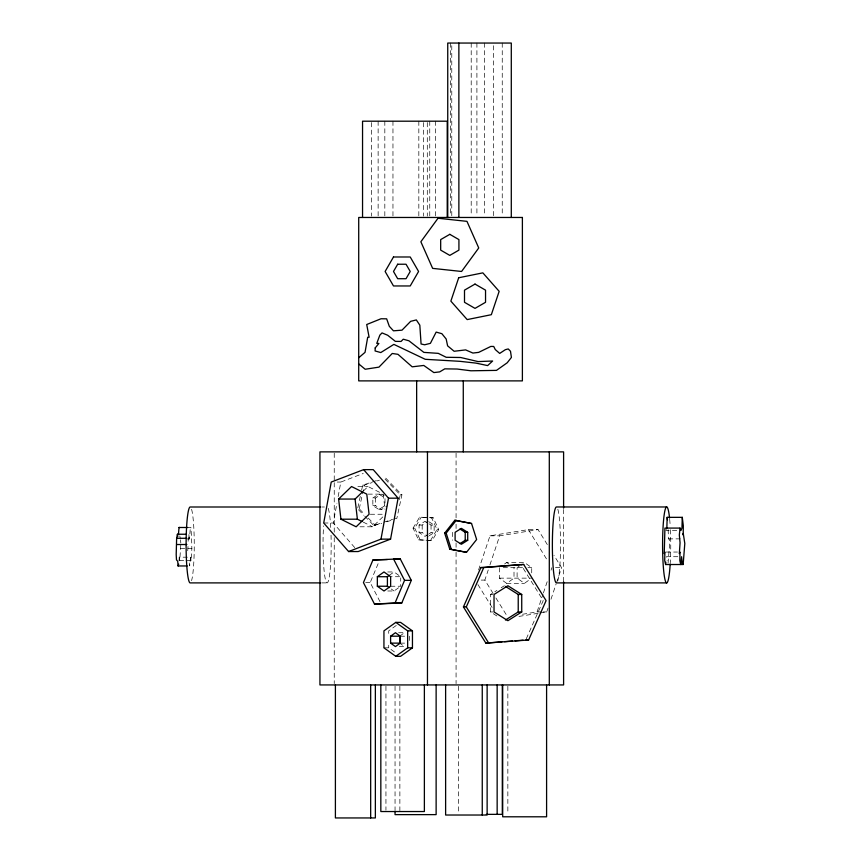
<?xml version="1.0" encoding="UTF-8"?>
<svg xmlns="http://www.w3.org/2000/svg" width="861" height="861" viewBox="0 0 861 861"><rect width="100%" height="100%" fill="white"/><g stroke="black" fill="none" stroke-linecap="round" stroke-linejoin="round"><path stroke-width="0.65" stroke-dasharray="4.3 3.23" d="M668.05 563.266L669.686 543.506L669.115 538.868L668.47 538.868L668.147 529.73M180.778 545.164L179.745 560.554L184.781 560.554M186.041 560.554L191.067 560.554C192.498 549.436 191.551 538.803 190.927 527.481L187.827 527.492M179.023 560.823L179.239 557.185L190.561 557.185L191.067 560.554M190.561 557.185L189.689 565.957L189.043 561.232L188.096 560.565M187.741 550.749L188.042 545.766M186.955 538.964L189.474 538.964L190.346 527.492L190.927 527.481M354.754 547.618L333.304 523.004L336.942 503.19M338.158 496.582L340.827 482.052L363.245 473.453M360.285 496.345L357.595 508.819L359.263 508.819L364.666 514.383M361.631 490.113L362.707 485.12L379.012 479.76M359.263 508.819L362.223 495.097M362.492 493.848L364.375 485.12L371.909 482.644M399.17 499.789L400.247 494.806L384.028 478.113L385.706 478.113L401.926 494.806L396.813 518.494L395.134 518.494M478.555 569.971L489.995 535.822L528.363 529.601L538.05 529.601L547.736 545.271M493.159 593.509L484.851 580.088L488.241 569.971M489.941 564.913L499.681 535.822L538.05 529.601M522.509 614.27L537.06 611.913L542.99 594.198M543.409 592.938L547.65 580.292M551.04 570.176L551.89 567.647M540.127 612.978L546.746 611.913L548.016 608.114M550.975 599.256L556.066 584.081M556.486 582.822L561.576 567.647L553.967 555.334M380.013 601.699L370.187 582.596L378.679 562.373M526.297 638.754L543.216 600.644L521.497 565.569M413.065 528.137L419.608 517.138L433.255 517.838L438.69 529.526L432.147 540.525L418.511 539.836L413.065 528.137L414.722 528.137L421.266 517.138M430.5 540.525L437.044 529.526L431.598 517.838L419.608 517.138M666.532 529.623L665.897 530.387L678.49 530.387M363.396 491.007L368.002 486.53L382.058 493.536M359.952 526.792L372.609 526.792L382.758 516.944M389.301 575.363L394.058 571.962L400.709 576.719L390.646 576.719M387.773 590.99L394.058 590.99L399.752 586.911M396.275 625.463L388.72 630.865L388.72 634.783M399.644 636.193L404.487 632.727L398.03 632.727M504.611 563.955L506.698 562.47L524.414 562.47L531.721 567.69L531.721 574.222M519.194 566.194L517.106 567.69L517.106 578.14L524.414 583.371L530.677 578.883M499.402 567.69L499.402 578.14L506.698 583.371L514.006 578.14L514.006 567.69M372.845 497.97L378.915 494.139L384.996 497.97L384.996 505.644L378.915 509.475L372.845 505.644L372.845 497.97L375.536 497.97L381.617 494.139L386.675 497.335M378.915 509.475L381.617 509.475L387.698 505.644M428.046 534.498L425.054 536.381L419.07 532.604L419.07 525.059L425.054 521.282L428.046 523.176M419.07 525.059L422.181 525.059L428.154 521.282M429.036 533.863L431.038 532.604L434.138 532.604L434.138 525.059L429.155 521.917M429.155 535.757L434.138 532.604M496.915 615.992L490.522 611.956L490.522 594.467L496.915 590.431M501.177 587.74L504.374 585.728M376.924 480.998L379.432 480.169M364.795 516.234L373.803 525.511L382.585 522.616M383.845 522.207L392.627 519.323M373.803 525.511L381.757 523.445M386.772 521.798L394.306 519.323M518.968 616.411L538.803 613.193M337.232 482.052L340.827 482.052M362.707 485.12L364.375 485.12M357.875 486.53L368.002 486.53M368.034 494.128L383.231 494.128L384.953 509.228M400.247 494.806L401.926 494.806M372.845 505.644L375.536 505.644L381.617 509.475M321.734 507L324.425 507M370.338 514.254L384.264 514.254M431.598 517.838L433.255 517.838M323.714 523.004L333.304 523.004M429.036 523.8L431.038 525.059L434.138 525.059M437.044 529.526L438.69 529.526M419.07 532.604L422.181 532.604L428.154 536.381M489.995 535.822L499.681 535.822M668.47 538.868L682.332 538.868M418.511 539.836L432.147 540.525M180.401 548.414L192.014 548.403M666.134 552.041L677.467 552.041M677.822 556.712L666.489 556.712L667.135 560.608M503.19 567.69L522.864 567.69M527.922 567.69L531.721 567.69M555.517 567.647L561.576 567.647M387.773 571.962L394.058 571.962M499.402 578.14L531.721 578.14M481.213 580.088L484.851 580.088M365.688 582.596L370.187 582.596M321.713 582.897L327.083 582.897M506.698 583.371L524.414 583.371M390.646 586.233L400.709 586.233L400.709 577.914M490.522 594.467L492.858 594.467M537.06 611.913L541.903 611.913M543.108 611.913L546.746 611.913M490.522 611.956L492.858 611.956M400.29 636.193L405.456 636.193M400.29 643.124L405.456 643.124M399.321 646.589L404.487 646.589L399.644 643.124M383.941 647.838L388.72 647.838L396.275 653.23M363.234 522.11L372.609 526.792M506.698 562.47L508.786 563.955M391.206 588.956L394.058 590.99M368.271 518.085L375.482 525.511M358.488 509.744L363.902 515.308M528.363 529.601L547.736 560.931M495.925 597.986L507.689 617.003M477.93 584.554L493.159 609.179M414.722 528.137L420.168 539.836M179.798 535.929L180.401 538.964M189.474 538.964L188.753 534.24L188.053 542.032M179.239 557.185L179.745 560.554M180.509 539.976L180.832 543.011M563.6 509.475L563.6 581.799M507.85 686.271L507.85 814.129M502.243 43.05L502.243 216.122M493.557 45.73L493.557 216.122M484.539 43.05L484.539 216.122M476.908 43.05L476.908 216.122M471.204 43.05L471.204 216.122M458.439 686.271L458.439 813.021M456.072 453.22L456.072 518.849M456.072 524.209L456.072 529.569M456.072 542.957L456.072 550.997M456.072 552.332L456.072 683.602M452.617 532.324L452.617 540.288M451.777 45.73L451.777 216.122M450.647 43.05L450.647 216.122M435.375 121.197L435.375 216.122M431.038 525.059L431.038 532.604M429.757 121.197L429.757 216.122M427.293 122.531L427.293 216.122M423.354 122.531L423.354 216.122M422.181 525.059L422.181 532.604M418.833 121.197L418.833 216.122M409.33 636.193L409.33 643.124M399.87 686.271L399.87 810.621M395.048 686.271L395.048 810.621M392.96 121.197L392.96 216.122M388.72 645.223L388.72 647.838M385.943 686.271L385.943 810.201M384.824 121.197L384.824 216.122M378.13 121.197L378.13 216.122M375.536 497.97L375.536 505.644M371.618 122.531L371.618 216.122M334.24 453.22L334.24 481.342M334.24 482.687L334.24 532.249M334.24 537.598L334.24 683.602M557.842 509.26A37.959 4.079 -90 0 1 560.522 546.584A37.959 4.079 -90 0 1 557.497 581.605M331.033 535.219A37.949 4.079 90 0 1 326.556 582.563A37.949 4.079 90 0 1 323.575 525.888M328.159 508.313A37.949 4.079 90 0 1 330.775 528.568M669.675 519.28A37.959 4.079 90 0 1 670.202 525.953M670.407 529.752A37.959 4.079 90 0 1 670.278 562.685M191.583 509.314A37.949 4.079 -90 0 1 194.252 545.045A37.949 4.079 -90 0 1 191.562 580.648"/><path stroke-width="1.29" d="M683.15 564.515L665.607 564.525L664.714 560.619L664.875 552.041L664.229 553.601L664.929 528.084L680.039 528.084L679.329 535.015L680.061 542.742L679.34 553.601L679.986 552.041L679.835 560.619L680.728 564.525L681.6 556.712L682.342 563.74L683.15 564.515L684.807 543.506L683.257 533.465L683.182 535.015L683.322 525.78L682.278 517.343L667.157 517.343L666.855 528.084M178.475 534.24L179.023 527.492L179.605 527.481M665.607 564.525L665.844 562.179M348.597 551.546L380.992 539.137L388.505 498.175L363.633 469.632L331.237 482.052L323.714 523.004L348.597 551.546L358.187 551.546L390.571 539.137L398.094 498.175L373.222 469.632L363.633 469.632M178.711 564.159L178.076 565.957L177.721 561.232L176.483 559.887L176.193 554.495L176.634 538.286L177.431 534.24L186.234 534.24M682.278 517.343L681.966 528.084L681.008 530.387L680.039 528.084M372.931 559.994L363.439 582.596L374.503 604.088L401.796 602.969L411.3 580.357L400.236 558.864L372.931 559.994L387.385 559.564M374.503 604.088L395.059 602.969L404.552 580.357L393.488 558.864M463.433 606.908L480.901 567.571L523.66 564.439L546.089 600.644L528.622 639.981L485.862 643.113L463.433 606.908L466.296 606.908L488.725 643.113M466.296 606.908L483.764 567.571L523.66 564.439M444.674 533.11L454.812 520.281L471.548 523.488L476.639 539.503L466.49 552.321L449.754 549.124L444.674 533.11L446.17 533.11L456.319 520.281M338.621 499.057L351.546 486.53L366.775 494.128L369.078 514.254L356.153 526.792L340.924 519.194L338.621 499.057L355.087 499.057L362.47 491.9M358.714 357.767L365.042 352.343L367.701 337.243L369.121 337.254L366.711 324.522L381.014 318.764L386.654 318.828L389.301 326.287L393.455 330.818L401.99 330.172L410.654 321.336L416.337 319.926L419.824 325.167L421.072 343.98L424.645 344.787L430.392 343.345L436.161 332.098L441.865 333.681L446.17 339.008L447.612 345.853L454.124 351.266L465.64 349.9L472.904 353.053L478.673 352.375L490.845 346.423L493.73 346.466L495.247 349.534L499.692 353.419L505.375 349.674L508.248 348.942L510.498 351.266L511.412 357.423L507.215 362.772L496.485 370.381L470.967 370.79L457.126 369.035L444.771 368.852L439.691 371.887L433.879 372.576L423.773 365.451L412.182 366.829L397.965 354.323L392.239 353.484L378.958 367.13L365.193 369.251L358.714 363.902M377.344 576.719L383.995 571.962L390.646 576.719L390.646 586.233L383.995 590.99L377.344 586.233L377.344 576.719L387.407 576.719L389.301 575.363M395.802 622.385L383.941 630.865L383.941 647.838L395.802 656.319L400.591 656.319L412.451 647.838L412.451 630.865L400.591 622.385L395.802 622.385L407.662 630.865L412.451 630.865M390.603 636.193L395.447 632.727L400.29 636.193L400.29 643.124L395.447 646.589L390.603 643.124L390.603 636.193L399.644 636.193L399.644 643.124L390.603 643.124M395.802 656.319L407.662 647.838L412.451 647.838M459.968 543.603L465.22 540.288L467.706 540.288L467.706 532.324L461.399 528.353L455.103 532.324L455.103 540.288L461.399 544.26L467.706 540.288M505.439 620.028L518.225 611.956L521.734 611.956L521.734 594.467L507.882 585.728L494.031 594.467L494.031 611.956L507.882 620.706L521.734 611.956M485.862 643.113L501.823 641.854M504.481 641.649L512.456 641.025M515.115 640.81L523.09 640.186M393.811 559.22L400.236 558.864M388.505 498.175L398.094 498.175M666.672 506.968L556.443 506.968A37.959 4.079 -90 0 0 552.375 544.938A37.959 4.079 -90 0 0 556.443 582.897L666.672 582.897M320.4 507L190.195 507A37.949 4.079 -90 0 0 186.105 544.852A37.949 4.079 -90 0 0 190.173 582.897L320.378 582.897M340.924 519.194L357.38 519.194L362.072 521.529M471.548 523.488L454.812 520.281M179.023 527.492L187.827 527.492M459.968 529.009L465.22 532.324L467.706 532.324M176.634 538.286L186.697 538.286M380.992 539.137L390.571 539.137M176.796 544.518L186.859 544.518M449.754 549.124L466.49 552.321M178.076 565.957L187.181 565.957M480.901 567.571L483.764 567.571M404.552 580.357L411.3 580.357M377.344 586.233L387.407 586.233L389.301 587.589M505.439 586.395L518.225 594.467L521.734 594.467M395.059 602.969L401.796 602.969M525.759 639.981L528.622 639.981M486.357 814.355L502.307 814.355L502.307 684.936M446.17 533.11L451.25 549.124M177.431 534.24L177.786 536.597M667.157 517.343L667.458 519.753M355.087 499.057L357.38 519.194M563.6 508.13L563.6 451.874L319.937 451.874L319.937 684.936L563.6 684.936L563.6 581.799M549.296 451.874L549.296 684.936M546.595 684.936L546.595 816.798L502.695 816.798L502.695 684.936M518.225 594.467L518.225 611.956M511.294 217.467L511.294 43.05L447.742 43.05L447.742 217.467M497.152 684.936L497.152 814.355M487.132 684.936L487.132 815.023L445.621 815.023L445.621 684.936M482.257 684.936L482.257 815.023M465.22 532.324L465.22 540.288M463.272 380.885L463.272 451.874M458.87 43.05L458.87 217.467M447.225 217.467L447.225 121.197L362.546 121.197L362.546 217.467M436.129 684.936L436.129 814.624L395.048 814.624L395.048 811.955M427.465 451.874L427.465 684.936M424.376 684.936L424.376 811.536L380.831 811.536L380.831 684.936M416.649 380.885L416.649 451.874M407.662 630.865L407.662 647.838M387.407 576.719L387.407 586.233M375.364 684.936L375.364 817.95L335.403 817.95L335.403 684.936M370.671 684.936L370.671 817.95M670.202 563.923A37.959 4.079 90 0 1 664.326 576.031A37.959 4.079 90 0 1 663.54 520.528A37.959 4.079 90 0 1 669.557 518.085M375.202 347.919L375.105 350.965L380.788 352.558L393.875 344.378L425.259 359.306L459.968 361.329L475.95 363.105L487.627 365.591L492.621 361.017L478.103 361.588L460.667 357.498L446.202 357.293L438.271 353.354L423.87 352.386L408.943 340.795L403.26 339.202L401.075 341.44L395.371 341.365L387.665 335.241L382.036 332.916L379.852 335.144L376.763 343.388L378.905 343.421L375.202 347.919M458.698 277.759L450.863 301.135L467.189 319.592L491.34 314.695L499.165 291.33L482.849 272.862L458.698 277.759M393.488 256.987L385.125 271.473L393.488 285.96L410.223 285.96L418.586 271.473L410.223 256.987L393.488 256.987M397.674 264.23L393.488 271.473L397.674 278.716L406.037 278.716L410.223 271.473L406.037 264.23L397.674 264.23M438.023 218.242L420.857 241.758L432.642 268.374L461.582 271.473L478.738 247.968L466.963 221.352L438.023 218.242M449.797 234.332L440.681 239.595L440.681 250.12L449.797 255.394L458.924 250.12L458.924 239.595L449.797 234.332M475.014 284.076L464.499 290.157L464.499 302.297L475.014 308.378L485.539 302.297L485.539 290.157L475.014 284.076M522.39 217.467L358.714 217.467L358.714 380.885L522.39 380.885L522.39 217.467"/></g></svg>
